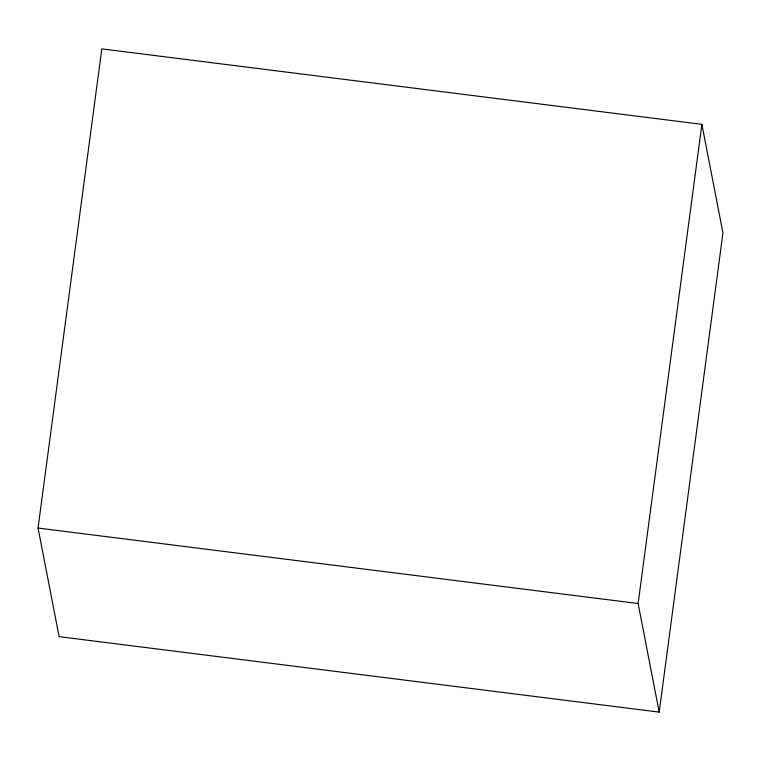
<?xml version="1.0" encoding="UTF-8"?>
<svg xmlns="http://www.w3.org/2000/svg" width="761" height="761" viewBox="0 0 761 761"><rect width="100%" height="100%" fill="white"/><g stroke="black" fill="none" stroke-linecap="round" stroke-linejoin="round"><path stroke-width="1.14" d="M38.05 528.058L101.812 48.885L701.88 124.347L722.95 232.942L659.188 712.115L59.12 636.653L38.05 528.058L638.118 603.521L659.188 712.115M638.118 603.521L701.88 124.347"/></g></svg>
